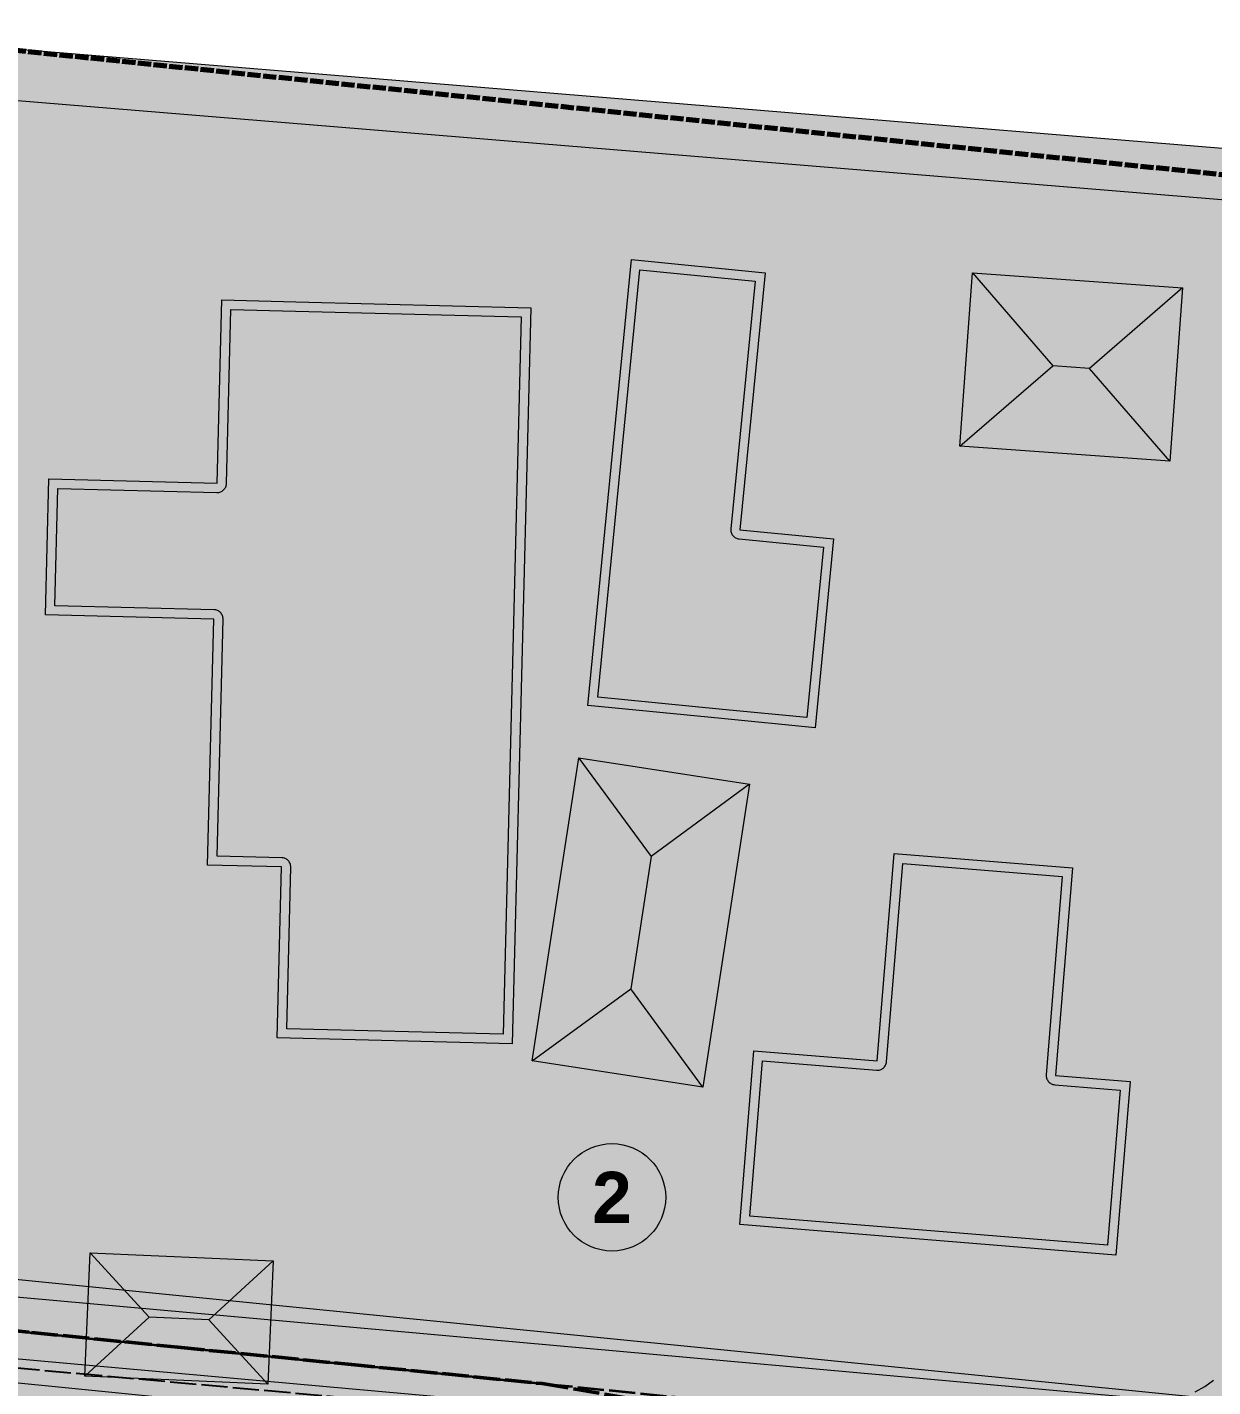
# Model space of a CAD drawing. Header units: metres. Extents: x 305909 to 307171, y 9156037 to 9156671.
# Drawn here: x 306901.7 to 306959.1, y 9156396.3 to 9156462.2 of the extents above; entities that cross this region are included whole.
import ezdxf
from ezdxf.enums import TextEntityAlignment as Align

# ---------------------------------------------------------------- set-up
doc = ezdxf.new("R2010")
doc.units = ezdxf.units.M
doc.linetypes.add('DASHED', pattern=[1.524, 1.27, -0.254])
doc.linetypes.add('DASHED2', pattern=[0.762, 0.635, -0.127])
for name, color, linetype, lineweight, true_color in [('B-BANGUNAN_CAMPURAN', 7, 'Continuous', 13, 0xe2a0be), ('B-BATAS_HPL_INDIKATIF', 7, 'DASHED', 25, 0x781414), ('B-BAYANGAN', 7, 'Continuous', 0, 0x76786c), ('B-DELINEASI', 7, 'DASHED2', 70, 0xc800c8), ('D-JALUR_SERVIS', 7, 'Continuous', 13, 0xaaaacd), ('D-PASAR_BANGUNAN', 7, 'Continuous', 35, 0xb03a2e), ('J-PERKERASAN_JALAN', 7, 'Continuous', 9, 0x989896), ('S-PANAH_BARANG', 7, 'DASHED', 35, 0x6e2896), ('T-JALUR_DISTRIBUSI_BARANG', 7, 'DASHED', 50, 0x7832aa), ('T-NOMOR_ELEMEN', 7, 'Continuous', 18, 0x141414), ('Z-C', 7, 'Continuous', 0, 0xf6e2ee), ('Z-K', 7, 'Continuous', 0, 0xf7dede), ('Z-K-PI', 7, 'Continuous', 0, 0xf0cdc8), ('Z-R', 7, 'Continuous', 0, 0xfaf4e6)]:
    doc.layers.add(name, color=color, linetype=linetype, lineweight=lineweight, true_color=true_color)
doc.styles.add('ARIALB', font='arialbd.ttf')

msp = doc.modelspace()

# ---------------------------------------------------------------- hatches: boundary and pattern name
at = {"layer": 'B-BANGUNAN_CAMPURAN', "true_color": 0xb26e8c}
h = msp.add_hatch(color=233, dxfattribs=at)
h.dxf.hatch_style = 1
h.paths.add_polyline_path([(306940.726, 9156437.377), (306939.83, 9156428.231), (306935.299, 9156428.675), (306928.825, 9156429.31), (306930.942, 9156450.9), (306937.416, 9156450.265), (306936.196, 9156437.822), (306940.726, 9156437.377)])
at = {"layer": 'B-BANGUNAN_CAMPURAN', "true_color": 0xc77b9c}
h = msp.add_hatch(color=233, dxfattribs=at)
h.dxf.hatch_style = 1
h.paths.add_polyline_path([(306951.341, 9156445.763), (306946.84, 9156441.874), (306947.452, 9156450.265), (306951.341, 9156445.763)])
at = {"layer": 'B-BANGUNAN_CAMPURAN', "true_color": 0xc4799a}
h = msp.add_hatch(color=233, dxfattribs=at)
h.dxf.hatch_style = 1
h.paths.add_polyline_path([(306953.11, 9156445.634), (306951.341, 9156445.763), (306947.452, 9156450.265), (306947.452, 9156450.265), (306957.611, 9156449.524), (306953.11, 9156445.634)])
at = {"layer": 'B-BANGUNAN_CAMPURAN', "true_color": 0x9c607b}
h = msp.add_hatch(color=235, dxfattribs=at)
h.dxf.hatch_style = 1
h.paths.add_polyline_path([(306953.11, 9156445.634), (306957.611, 9156449.524), (306957.612, 9156449.524), (306957, 9156441.133), (306953.11, 9156445.634)])
at = {"layer": 'B-BANGUNAN_CAMPURAN', "true_color": 0xb26e8c}
h = msp.add_hatch(color=233, dxfattribs=at)
h.dxf.hatch_style = 1
h.paths.add_polyline_path([(306926.073, 9156448.571), (306925.171, 9156412.935), (306913.797, 9156413.223), (306914.006, 9156421.494), (306910.429, 9156421.585), (306910.73, 9156433.498), (306902.582, 9156433.704), (306902.749, 9156440.277), (306910.897, 9156440.071), (306911.122, 9156448.95), (306914.699, 9156448.86), (306926.073, 9156448.571)])
at = {"layer": 'B-BANGUNAN_CAMPURAN', "true_color": 0x9f627d}
h = msp.add_hatch(color=225, dxfattribs=at)
h.dxf.hatch_style = 1
h.paths.add_polyline_path([(306946.84, 9156441.874), (306946.84, 9156441.874), (306951.341, 9156445.763), (306953.11, 9156445.634), (306957, 9156441.133), (306946.84, 9156441.874)])
at = {"layer": 'B-BANGUNAN_CAMPURAN', "true_color": 0xc87c9e}
h = msp.add_hatch(color=233, dxfattribs=at)
h.dxf.hatch_style = 1
h.paths.add_polyline_path([(306931.894, 9156422.007), (306930.908, 9156415.597), (306926.145, 9156412.105), (306928.402, 9156426.769), (306931.894, 9156422.007)])
at = {"layer": 'B-BANGUNAN_CAMPURAN', "true_color": 0xc27899}
h = msp.add_hatch(color=233, dxfattribs=at)
h.dxf.hatch_style = 1
h.paths.add_polyline_path([(306931.894, 9156422.007), (306928.402, 9156426.769), (306928.402, 9156426.77), (306936.656, 9156425.5), (306931.894, 9156422.007)])
at = {"layer": 'B-BANGUNAN_CAMPURAN', "true_color": 0x9b5f79}
h = msp.add_hatch(color=235, dxfattribs=at)
h.dxf.hatch_style = 1
h.paths.add_polyline_path([(306934.4, 9156410.835), (306934.4, 9156410.835), (306930.908, 9156415.597), (306931.894, 9156422.007), (306936.656, 9156425.5), (306934.4, 9156410.835)])
at = {"layer": 'B-BANGUNAN_CAMPURAN', "true_color": 0xb26e8c}
h = msp.add_hatch(color=233, dxfattribs=at)
h.dxf.hatch_style = 1
h.paths.add_polyline_path([(306952.281, 9156421.447), (306951.463, 9156411.4), (306955.072, 9156411.106), (306954.387, 9156402.695), (306936.184, 9156404.177), (306936.868, 9156412.588), (306942.842, 9156412.102), (306943.659, 9156422.149), (306952.281, 9156421.447)])
at = {"layer": 'B-BANGUNAN_CAMPURAN', "true_color": 0xa1637e}
h = msp.add_hatch(color=225, dxfattribs=at)
h.dxf.hatch_style = 1
h.paths.add_polyline_path([(306930.908, 9156415.597), (306934.4, 9156410.835), (306926.145, 9156412.105), (306930.908, 9156415.597)])
at = {"layer": 'B-BAYANGAN', "true_color": 0x76786c}
h = msp.add_hatch(color=8, dxfattribs=at)
h.dxf.hatch_style = 1
h.paths.add_polyline_path([(306941.626, 9156436.477), (306940.73, 9156427.331), (306936.199, 9156427.775), (306929.725, 9156428.41), (306931.842, 9156450), (306938.316, 9156449.365), (306937.096, 9156436.922), (306941.626, 9156436.477)])
h = msp.add_hatch(color=8, dxfattribs=at)
h.dxf.hatch_style = 1
h.paths.add_polyline_path([(306958.512, 9156448.624), (306957.9, 9156440.233), (306947.74, 9156440.974), (306948.352, 9156449.365), (306958.512, 9156448.624)])
h = msp.add_hatch(color=8, dxfattribs=at)
h.dxf.hatch_style = 1
h.paths.add_polyline_path([(306926.973, 9156447.671), (306926.071, 9156412.035), (306914.697, 9156412.323), (306914.906, 9156420.594), (306911.329, 9156420.685), (306911.63, 9156432.598), (306903.482, 9156432.804), (306903.649, 9156439.377), (306911.797, 9156439.171), (306912.022, 9156448.05), (306915.599, 9156447.959), (306926.973, 9156447.671)])
h = msp.add_hatch(color=8, dxfattribs=at)
h.dxf.hatch_style = 1
h.paths.add_polyline_path([(306937.557, 9156424.6), (306935.301, 9156409.935), (306927.045, 9156411.205), (306929.302, 9156425.87), (306937.557, 9156424.6)])
h = msp.add_hatch(color=8, dxfattribs=at)
h.dxf.hatch_style = 1
h.paths.add_polyline_path([(306953.181, 9156420.547), (306952.363, 9156410.5), (306955.972, 9156410.206), (306955.287, 9156401.795), (306937.084, 9156403.277), (306937.768, 9156411.688), (306943.742, 9156411.202), (306944.559, 9156421.249), (306953.181, 9156420.547)])
h = msp.add_hatch(color=8, dxfattribs=at)
h.dxf.hatch_style = 1
h.paths.add_polyline_path([(306915.555, 9156400.476), (306915.296, 9156394.511), (306906.438, 9156394.896), (306906.697, 9156400.861), (306915.555, 9156400.476)])
at = {"layer": 'D-JALUR_SERVIS', "true_color": 0x808096}
h = msp.add_hatch(color=252, dxfattribs=at)
h.dxf.hatch_style = 1
h.paths.add_polyline_path([(306962.121, 9156395.451), (306960.098, 9156356.798), (306958.701, 9156309.69), (306959.699, 9156263.054), (306954.701, 9156262.946), (306953.699, 9156309.71), (306955.102, 9156357.002), (306956.879, 9156390.949), (306884.12, 9156398.212), (306884.616, 9156403.188), (306962.121, 9156395.451)])
at = {"layer": 'D-PASAR_BANGUNAN', "true_color": 0xa72c2e}
h = msp.add_hatch(color=15, dxfattribs=at)
h.dxf.hatch_style = 1
h.paths.add_polyline_path([(306904.747, 9156402.811), (306904.747, 9156402.811), (306907.6, 9156399.699), (306904.488, 9156396.846), (306904.747, 9156402.811)])
at = {"layer": 'D-PASAR_BANGUNAN', "true_color": 0xa62c2e}
h = msp.add_hatch(color=15, dxfattribs=at)
h.dxf.hatch_style = 1
h.paths.add_polyline_path([(306910.493, 9156399.573), (306907.6, 9156399.699), (306904.747, 9156402.811), (306913.605, 9156402.426), (306910.493, 9156399.573)])
at = {"layer": 'D-PASAR_BANGUNAN', "true_color": 0x842325}
h = msp.add_hatch(color=246, dxfattribs=at)
h.dxf.hatch_style = 1
h.paths.add_polyline_path([(306910.493, 9156399.573), (306913.605, 9156402.426), (306913.346, 9156396.461), (306910.493, 9156399.573)])
at = {"layer": 'D-PASAR_BANGUNAN', "true_color": 0x852325}
h = msp.add_hatch(color=246, dxfattribs=at)
h.dxf.hatch_style = 1
h.paths.add_polyline_path([(306904.488, 9156396.846), (306907.6, 9156399.699), (306910.493, 9156399.573), (306913.346, 9156396.461), (306913.346, 9156396.461), (306904.488, 9156396.846)])
at = {"layer": 'J-PERKERASAN_JALAN', "true_color": 0x989896}
h = msp.add_hatch(color=252, dxfattribs=at)
h.dxf.hatch_style = 1
h.paths.add_polyline_path([(306891.357, 9156465.171), (306891.441, 9156464.675), (306891.587, 9156464.194), (306891.791, 9156463.735), (306892.052, 9156463.305), (306892.365, 9156462.912), (306892.724, 9156462.56), (306893.125, 9156462.257), (306893.561, 9156462.006), (306894.025, 9156461.812), (306894.509, 9156461.677), (306895.006, 9156461.605), (306967.188, 9156455.661), (306967.204, 9156455.66), (306967.245, 9156455.656), (306982.13, 9156454.075), (306982.13, 9156451.561), (306972.509, 9156452.583), (306971.982, 9156452.604), (306971.456, 9156452.555), (306970.941, 9156452.438), (306970.446, 9156452.253), (306969.98, 9156452.005), (306969.551, 9156451.698), (306969.165, 9156451.337), (306968.831, 9156450.929), (306968.553, 9156450.48), (306968.337, 9156449.998), (306968.186, 9156449.492), (306968.103, 9156448.971), (306963.022, 9156393.624), (306959.985, 9156362.593), (306959.969, 9156362.05), (306960.027, 9156361.511), (306960.157, 9156360.984), (306960.357, 9156360.48), (306960.623, 9156360.007), (306960.951, 9156359.575), (306961.334, 9156359.191), (306961.766, 9156358.863), (306962.238, 9156358.596), (306962.743, 9156358.395), (306963.269, 9156358.264), (306963.809, 9156358.206), (306982.13, 9156357.483), (306982.13, 9156354.48), (306963.376, 9156355.221), (306962.852, 9156355.207), (306962.334, 9156355.125), (306961.832, 9156354.976), (306961.353, 9156354.763), (306960.907, 9156354.489), (306960.5, 9156354.158), (306960.139, 9156353.778), (306959.832, 9156353.353), (306959.583, 9156352.892), (306959.396, 9156352.403), (306959.274, 9156351.893), (306959.221, 9156351.371), (306957.692, 9156309.888), (306957.693, 9156309.572), (306959.72, 9156261.682), (306959.722, 9156261.579), (306959.711, 9156261.4), (306959.686, 9156261.249), (306959.646, 9156261.101), (306959.59, 9156260.957), (306959.521, 9156260.821), (306959.423, 9156260.67), (306959.361, 9156260.588), (306958.764, 9156259.844), (306958.704, 9156259.772), (306958.589, 9156259.654), (306958.482, 9156259.563), (306958.367, 9156259.482), (306958.224, 9156259.4), (306958.139, 9156259.359), (306957.214, 9156258.942), (306957.123, 9156258.903), (306956.96, 9156258.848), (306956.816, 9156258.815), (306956.645, 9156258.793), (306956.547, 9156258.788), (306936.769, 9156258.192), (306936.241, 9156258.141), (306935.724, 9156258.021), (306935.228, 9156257.833), (306934.762, 9156257.581), (306934.332, 9156257.27), (306933.948, 9156256.904), (306933.615, 9156256.491), (306933.34, 9156256.038), (306933.127, 9156255.552), (306932.98, 9156255.042), (306932.902, 9156254.517), (306932.895, 9156253.987), (306935.223, 9156209.039), (306935.28, 9156208.538), (306935.401, 9156208.048), (306935.582, 9156207.577), (306935.821, 9156207.133), (306936.114, 9156206.722), (306936.456, 9156206.352), (306936.843, 9156206.027), (306937.267, 9156205.754), (306937.722, 9156205.536), (306938.2, 9156205.378), (306938.696, 9156205.28), (306939.199, 9156205.246), (306939.702, 9156205.276), (306954.991, 9156207.144), (306955.014, 9156207.147), (306967.829, 9156208.52), (306967.926, 9156208.532), (306974.742, 9156209.432), (306974.807, 9156209.439), (306974.84, 9156209.443), (306974.905, 9156209.448), (306981.977, 9156209.916), (306982.02, 9156209.918), (306982.042, 9156209.919), (306982.086, 9156209.92), (306982.13, 9156209.921), (306982.13, 9156206.918), (306982.077, 9156206.916), (306975.249, 9156206.464), (306974.99, 9156206.438), (306968.264, 9156205.551), (306968.247, 9156205.548), (306968.198, 9156205.543), (306955.384, 9156204.17), (306955.325, 9156204.163), (306934.269, 9156201.589), (306934.186, 9156201.578), (306908.978, 9156197.961), (306908.909, 9156197.952), (306908.874, 9156197.948), (306908.805, 9156197.942), (306880.128, 9156195.848), (306879.615, 9156195.777), (306879.115, 9156195.64), (306878.637, 9156195.44), (306878.189, 9156195.179), (306877.778, 9156194.863), (306877.412, 9156194.496), (306877.096, 9156194.084), (306876.836, 9156193.636), (306876.636, 9156193.157), (306876.5, 9156192.657), (306876.43, 9156192.144), (306876.753, 9156196.674), (306876.76, 9156196.862), (306876.813, 9156202.951), (306876.841, 9156202.444), (306876.933, 9156201.944), (306877.087, 9156201.461), (306877.302, 9156201), (306877.573, 9156200.57), (306877.897, 9156200.179), (306878.268, 9156199.831), (306878.679, 9156199.534), (306879.125, 9156199.29), (306879.599, 9156199.106), (306880.092, 9156198.983), (306880.596, 9156198.923), (306881.104, 9156198.928), (306908.43, 9156200.923), (306908.707, 9156200.952), (306928.846, 9156203.843), (306929.371, 9156203.955), (306929.878, 9156204.136), (306930.355, 9156204.384), (306930.795, 9156204.694), (306931.189, 9156205.059), (306931.53, 9156205.475), (306931.813, 9156205.932), (306932.032, 9156206.423), (306932.183, 9156206.94), (306932.264, 9156207.471), (306932.272, 9156208.009), (306929.733, 9156257.037), (306929.73, 9156257.14), (306929.739, 9156257.319), (306929.763, 9156257.471), (306929.802, 9156257.619), (306929.855, 9156257.763), (306929.924, 9156257.901), (306930.02, 9156258.052), (306930.081, 9156258.134), (306931.555, 9156260.007), (306931.619, 9156260.084), (306931.74, 9156260.21), (306931.854, 9156260.307), (306931.977, 9156260.392), (306932.108, 9156260.464), (306932.246, 9156260.523), (306932.412, 9156260.575), (306932.509, 9156260.598), (306934.976, 9156261.109), (306935.061, 9156261.125), (306935.234, 9156261.145), (306935.321, 9156261.15), (306952.665, 9156261.672), (306953.19, 9156261.723), (306953.704, 9156261.842), (306954.197, 9156262.027), (306954.662, 9156262.276), (306955.09, 9156262.584), (306955.474, 9156262.946), (306955.807, 9156263.355), (306956.083, 9156263.804), (306956.298, 9156264.286), (306956.447, 9156264.791), (306956.529, 9156265.312), (306956.541, 9156265.839), (306954.688, 9156309.623), (306954.686, 9156309.702), (306954.686, 9156309.741), (306954.688, 9156309.821), (306956.425, 9156356.962), (306956.428, 9156357.023), (306956.43, 9156357.053), (306956.435, 9156357.114), (306959.495, 9156388.378), (306959.511, 9156388.904), (306959.459, 9156389.427), (306959.338, 9156389.939), (306959.152, 9156390.43), (306958.902, 9156390.893), (306958.594, 9156391.319), (306958.233, 9156391.701), (306957.824, 9156392.033), (306957.376, 9156392.308), (306956.896, 9156392.521), (306956.391, 9156392.67), (306955.872, 9156392.752), (306888.338, 9156398.823), (306887.806, 9156398.835), (306887.278, 9156398.777), (306886.762, 9156398.649), (306886.268, 9156398.454), (306885.804, 9156398.196), (306885.378, 9156397.878), (306884.998, 9156397.506), (306884.671, 9156397.087), (306884.402, 9156396.629), (306884.197, 9156396.139), (306884.058, 9156395.626), (306883.988, 9156395.099), (306884.352, 9156400.688), (306884.99, 9156406.251), (306884.965, 9156405.72), (306885.01, 9156405.19), (306885.125, 9156404.672), (306885.308, 9156404.173), (306885.555, 9156403.702), (306885.862, 9156403.269), (306886.224, 9156402.88), (306886.635, 9156402.543), (306887.087, 9156402.263), (306887.571, 9156402.045), (306888.081, 9156401.894), (306888.606, 9156401.811), (306956.194, 9156395.735), (306956.717, 9156395.722), (306957.236, 9156395.778), (306957.744, 9156395.9), (306958.232, 9156396.088), (306958.691, 9156396.338), (306959.113, 9156396.646), (306959.492, 9156397.006), (306959.821, 9156397.412), (306960.093, 9156397.858), (306960.306, 9156398.336), (306960.454, 9156398.837), (306960.536, 9156399.353), (306965.118, 9156449.272), (306965.132, 9156449.798), (306965.076, 9156450.322), (306964.952, 9156450.833), (306964.762, 9156451.324), (306964.509, 9156451.786), (306964.198, 9156452.21), (306963.834, 9156452.59), (306963.423, 9156452.919), (306962.972, 9156453.191), (306962.49, 9156453.401), (306961.984, 9156453.547), (306961.463, 9156453.624), (306894.947, 9156459.101), (306894.435, 9156459.11), (306893.925, 9156459.054), (306893.427, 9156458.933), (306892.949, 9156458.749), (306892.498, 9156458.506), (306892.081, 9156458.207), (306891.707, 9156457.857), (306891.38, 9156457.462), (306891.106, 9156457.028), (306890.891, 9156456.563), (306890.736, 9156456.075), (306890.645, 9156455.57), (306891.218, 9156460.566), (306891.237, 9156460.847), (306891.335, 9156465.673), (306891.357, 9156465.171)])
at = {"layer": 'S-PANAH_BARANG', "true_color": 0x6e2896}
h = msp.add_hatch(color=207, dxfattribs=at)
h.dxf.hatch_style = 1
h.paths.add_polyline_path([(306924.17, 9156396.727), (306921.675, 9156395.891), (306921.889, 9156398.04)])
at = {"layer": 'T-NOMOR_ELEMEN', "true_color": 0xffffff}
h = msp.add_hatch(color=7, dxfattribs=at)
h.dxf.hatch_style = 1
edge = h.paths.add_edge_path()
edge.add_arc((306930, 9156405.5), 2.6, 0, 360)
at = {"layer": 'Z-C', "true_color": 0xe9e0e2}
h = msp.add_hatch(color=254, dxfattribs=at)
h.dxf.hatch_style = 1
h.paths.add_polyline_path([(307039.942, 9156381.48), (307002.075, 9156391.758), (306965.89, 9156394.96), (306919.295, 9156400.093), (306872.7, 9156405.226), (306875.5, 9156452.988), (306875.502, 9156453.026), (306875.789, 9156457.914), (306875.896, 9156459.735), (306889.216, 9156453.568), (306991.356, 9156445.145), (307011.054, 9156442.288), (307044.162, 9156437.075), (307042.44, 9156415.107), (307040.22, 9156386.794), (307039.942, 9156381.48)])
at = {"layer": 'Z-K', "true_color": 0xe4dfd4}
h = msp.add_hatch(color=254, dxfattribs=at)
h.dxf.hatch_style = 1
h.paths.add_polyline_path([(306887.368, 9156398.5), (306879.779, 9156199.5), (306885.597, 9156199.802), (306885.503, 9156198.46), (306873.691, 9156198.076), (306871.946, 9156198.019), (306860.748, 9156203.081), (306860.765, 9156203.358), (306859.221, 9156180.762), (306859.07, 9156178.557), (306858.791, 9156174.416), (306856.602, 9156141.935), (306856.574, 9156141.929), (306843.973, 9156139.654), (306841.656, 9156139.39), (306832.652, 9156160.25), (306794.325, 9156155.537), (306785.065, 9156153.865), (306754.667, 9156148.377), (306780.828, 9156466.643), (306812.815, 9156460.602), (306875.789, 9156457.914), (306875.502, 9156453.026), (306875.5, 9156452.988), (306872.7, 9156405.226), (306919.295, 9156400.093), (306965.89, 9156394.96), (306958.222, 9156259.5), (306956, 9156259.5), (306955.951, 9156259.498), (306955.902, 9156259.49), (306955.855, 9156259.478), (306955.809, 9156259.462), (306955.764, 9156259.441), (306955.722, 9156259.416), (306955.683, 9156259.387), (306955.668, 9156259.373), (306932.214, 9156261.124), (306956.8, 9156262.5), (306955.5, 9156309.7), (306959, 9156392), (306887.368, 9156398.5)])
at = {"layer": 'Z-K-PI', "true_color": 0xe4dfd4}
h = msp.add_hatch(color=254, dxfattribs=at)
h.dxf.hatch_style = 1
h.paths.add_polyline_path([(306885.597, 9156199.802), (306879.779, 9156199.5), (306887.368, 9156398.5), (306959, 9156392), (306955.5, 9156309.7), (306956.8, 9156262.5), (306932.214, 9156261.124), (306926.472, 9156261.553), (306924.753, 9156222), (306881.5, 9156222), (306881.5, 9156205), (306885.961, 9156205), (306885.597, 9156199.802)])
at = {"layer": 'Z-R', "true_color": 0xe2eacc}
h = msp.add_hatch(color=254, dxfattribs=at)
h.dxf.hatch_style = 1
h.paths.add_polyline_path([(306927.873, 9156458.283), (307002.836, 9156450.56), (307002.836, 9156450.56), (307044.691, 9156443.813), (307044.162, 9156437.075), (307011.054, 9156442.288), (306991.356, 9156445.145), (306889.216, 9156453.568), (306875.896, 9156459.735), (306875.789, 9156457.914), (306812.815, 9156460.602), (306780.828, 9156466.643), (306781.809, 9156471.972), (306884.852, 9156462.665), (306888.869, 9156462.302), (306927.873, 9156458.283)])

# ---------------------------------------------------------------- linework, layer by layer
at = {"layer": 'B-BANGUNAN_CAMPURAN', "color": 247, "lineweight": 9, "true_color": 0x613c4d}
for p, q in [((306947.452, 9156450.265), (306951.341, 9156445.763)), ((306957.611, 9156449.524), (306953.11, 9156445.634)), ((306946.84, 9156441.874), (306951.341, 9156445.763)), ((306953.11, 9156445.634), (306951.341, 9156445.763)), ((306957, 9156441.133), (306953.11, 9156445.634)), ((306928.402, 9156426.769), (306931.894, 9156422.007)), ((306936.656, 9156425.5), (306931.894, 9156422.007)), ((306931.894, 9156422.007), (306930.908, 9156415.597)), ((306926.145, 9156412.105), (306930.908, 9156415.597)), ((306934.4, 9156410.835), (306930.908, 9156415.597))]:
    msp.add_line(p, q, dxfattribs=at)
at = {"layer": 'B-BANGUNAN_CAMPURAN', "color": 247, "lineweight": 13, "true_color": 0x613c4d}
for points in [[(306940.726, 9156437.377), (306939.83, 9156428.231), (306935.299, 9156428.675), (306928.825, 9156429.31), (306930.942, 9156450.9), (306937.416, 9156450.265), (306936.196, 9156437.822), (306940.726, 9156437.377)], [(306957.612, 9156449.524), (306957, 9156441.133), (306946.84, 9156441.874), (306947.452, 9156450.265), (306957.612, 9156449.524)], [(306926.073, 9156448.571), (306925.171, 9156412.935), (306913.797, 9156413.223), (306914.006, 9156421.494), (306910.429, 9156421.585), (306910.73, 9156433.498), (306902.582, 9156433.704), (306902.749, 9156440.277), (306910.897, 9156440.071), (306911.122, 9156448.95), (306914.699, 9156448.86), (306926.073, 9156448.571)], [(306936.657, 9156425.5), (306934.401, 9156410.835), (306926.145, 9156412.105), (306928.402, 9156426.77), (306936.657, 9156425.5)], [(306952.281, 9156421.447), (306951.463, 9156411.4), (306955.072, 9156411.106), (306954.387, 9156402.695), (306936.184, 9156404.177), (306936.868, 9156412.588), (306942.842, 9156412.102), (306943.659, 9156422.149), (306952.281, 9156421.447)]]:
    msp.add_lwpolyline(points, close=True, dxfattribs=at)
at = {"layer": 'B-BANGUNAN_CAMPURAN', "color": 233, "lineweight": 9, "true_color": 0xd281a5}
for points in [[(306940.235, 9156436.974), (306939.426, 9156428.723), (306935.343, 9156429.123), (306929.317, 9156429.714), (306931.346, 9156450.408), (306936.924, 9156449.861), (306935.748, 9156437.866), (306935.746, 9156437.821), (306935.748, 9156437.777), (306935.755, 9156437.734), (306935.766, 9156437.691), (306935.78, 9156437.649), (306935.799, 9156437.609), (306935.822, 9156437.571), (306935.848, 9156437.536), (306935.878, 9156437.503), (306935.911, 9156437.474), (306935.946, 9156437.447), (306935.984, 9156437.425), (306936.024, 9156437.406), (306936.066, 9156437.391), (306936.109, 9156437.38), (306936.152, 9156437.374), (306940.235, 9156436.974)], [(306925.612, 9156448.133), (306924.733, 9156413.396), (306914.258, 9156413.662), (306914.456, 9156421.483), (306914.455, 9156421.527), (306914.449, 9156421.571), (306914.44, 9156421.614), (306914.426, 9156421.656), (306914.408, 9156421.696), (306914.386, 9156421.735), (306914.361, 9156421.771), (306914.332, 9156421.804), (306914.3, 9156421.835), (306914.265, 9156421.862), (306914.228, 9156421.886), (306914.189, 9156421.906), (306914.147, 9156421.921), (306914.105, 9156421.933), (306914.061, 9156421.941), (306914.017, 9156421.944), (306910.89, 9156422.023), (306911.18, 9156433.486), (306911.179, 9156433.53), (306911.174, 9156433.574), (306911.164, 9156433.617), (306911.15, 9156433.659), (306911.132, 9156433.7), (306911.111, 9156433.738), (306911.085, 9156433.774), (306911.056, 9156433.808), (306911.024, 9156433.838), (306910.99, 9156433.865), (306910.952, 9156433.889), (306910.913, 9156433.909), (306910.872, 9156433.925), (306910.829, 9156433.936), (306910.786, 9156433.944), (306910.742, 9156433.947), (306903.044, 9156434.142), (306903.187, 9156439.816), (306910.885, 9156439.621), (306910.929, 9156439.622), (306910.973, 9156439.628), (306911.016, 9156439.637), (306911.058, 9156439.651), (306911.099, 9156439.669), (306911.137, 9156439.691), (306911.173, 9156439.716), (306911.207, 9156439.745), (306911.237, 9156439.777), (306911.264, 9156439.812), (306911.288, 9156439.849), (306911.308, 9156439.888), (306911.324, 9156439.93), (306911.336, 9156439.972), (306911.343, 9156440.016), (306911.347, 9156440.06), (306911.56, 9156448.489), (306914.687, 9156448.41), (306925.612, 9156448.133)], [(306951.795, 9156421.035), (306951.014, 9156411.437), (306951.013, 9156411.393), (306951.016, 9156411.349), (306951.023, 9156411.305), (306951.034, 9156411.262), (306951.05, 9156411.221), (306951.07, 9156411.181), (306951.093, 9156411.144), (306951.12, 9156411.109), (306951.15, 9156411.077), (306951.183, 9156411.048), (306951.219, 9156411.022), (306951.257, 9156411), (306951.298, 9156410.982), (306951.339, 9156410.967), (306951.383, 9156410.957), (306951.426, 9156410.952), (306954.587, 9156410.694), (306953.975, 9156403.181), (306936.669, 9156404.589), (306937.28, 9156412.103), (306942.805, 9156411.653), (306942.849, 9156411.652), (306942.893, 9156411.655), (306942.937, 9156411.662), (306942.979, 9156411.674), (306943.021, 9156411.689), (306943.06, 9156411.709), (306943.098, 9156411.732), (306943.133, 9156411.759), (306943.165, 9156411.789), (306943.194, 9156411.822), (306943.22, 9156411.858), (306943.242, 9156411.897), (306943.26, 9156411.937), (306943.274, 9156411.979), (306943.284, 9156412.022), (306943.29, 9156412.065), (306944.071, 9156421.664), (306951.795, 9156421.035)]]:
    msp.add_lwpolyline(points, close=True, dxfattribs=at)
at = {"layer": 'B-BATAS_HPL_INDIKATIF'}
msp.add_lwpolyline([(306887.368, 9156398.5), (306959, 9156392), (306955.5, 9156309.7), (306956.8, 9156262.5), (306930, 9156261), (306931.5, 9156203.5), (306908.7, 9156201), (306879.779, 9156199.5), (306887.368, 9156398.5)], close=True, dxfattribs=at)
at = {"layer": 'B-DELINEASI'}
msp.add_lwpolyline([(306572.178, 9156510.306), (306677.166, 9156490.276), (306781.809, 9156471.972), (306888.869, 9156462.302), (307002.836, 9156450.56), (307044.811, 9156445.344), (307040.22, 9156386.794), (307034.792, 9156282.996), (307033.552, 9156256.861), (307033.552, 9156224.798), (307008.361, 9156221.849), (306994.202, 9156219.777), (306994.202, 9156214.251), (306986.259, 9156211.833), (306955.522, 9156207.689), (306947.234, 9156203.199), (306914.425, 9156199.401), (306871.946, 9156198.019), (306868.838, 9156144.144), (306843.973, 9156139.654), (306613.966, 9156113.407)], dxfattribs=at)
at = {"layer": 'D-JALUR_SERVIS', "color": 251, "lineweight": 9, "true_color": 0x606070}
msp.add_lwpolyline([(306962.121, 9156395.451), (306960.098, 9156356.798), (306958.701, 9156309.69), (306959.699, 9156263.054), (306954.701, 9156262.946), (306953.699, 9156309.71), (306955.102, 9156357.002), (306956.879, 9156390.949), (306884.12, 9156398.212), (306884.616, 9156403.188), (306962.121, 9156395.451)], close=True, dxfattribs=at)
at = {"layer": 'D-PASAR_BANGUNAN', "color": 19, "lineweight": 9, "true_color": 0x521617}
for p, q in [((306904.747, 9156402.811), (306907.6, 9156399.699)), ((306913.605, 9156402.426), (306910.493, 9156399.573)), ((306904.488, 9156396.846), (306907.6, 9156399.699)), ((306910.493, 9156399.573), (306907.6, 9156399.699)), ((306913.346, 9156396.461), (306910.493, 9156399.573))]:
    msp.add_line(p, q, dxfattribs=at)
at = {"layer": 'D-PASAR_BANGUNAN', "color": 19, "lineweight": 13, "true_color": 0x521617}
msp.add_lwpolyline([(306913.605, 9156402.426), (306913.346, 9156396.461), (306904.488, 9156396.846), (306904.747, 9156402.811), (306913.605, 9156402.426)], close=True, dxfattribs=at)
at = {"layer": 'J-PERKERASAN_JALAN', "color": 251, "lineweight": 13, "true_color": 0x6c6c6a}
for points in [[(306961.463, 9156453.624), (306894.947, 9156459.101), (306894.435, 9156459.11), (306893.925, 9156459.054), (306893.427, 9156458.933), (306892.949, 9156458.749), (306892.498, 9156458.506), (306892.081, 9156458.207), (306891.707, 9156457.857), (306891.38, 9156457.462), (306891.106, 9156457.028), (306890.891, 9156456.563), (306890.736, 9156456.075), (306890.645, 9156455.57), (306891.218, 9156460.566), (306891.237, 9156460.847), (306891.335, 9156465.673)], [(306893.125, 9156462.257), (306893.561, 9156462.006), (306894.025, 9156461.812), (306894.509, 9156461.677), (306895.006, 9156461.605), (306967.188, 9156455.661)], [(306883.988, 9156395.099), (306884.352, 9156400.688), (306884.99, 9156406.251), (306884.965, 9156405.72), (306885.01, 9156405.19), (306885.125, 9156404.672), (306885.308, 9156404.173), (306885.555, 9156403.702), (306885.862, 9156403.269), (306886.224, 9156402.88), (306886.635, 9156402.543), (306887.087, 9156402.263), (306887.571, 9156402.045), (306888.081, 9156401.894), (306888.606, 9156401.811), (306956.194, 9156395.735)], [(306955.872, 9156392.752), (306888.338, 9156398.823), (306887.806, 9156398.835), (306887.278, 9156398.777), (306886.762, 9156398.649), (306886.268, 9156398.454), (306885.804, 9156398.196), (306885.378, 9156397.878), (306884.998, 9156397.506), (306884.671, 9156397.087), (306884.402, 9156396.629), (306884.197, 9156396.139)], [(306958.232, 9156396.088), (306958.691, 9156396.338), (306959.113, 9156396.646)]]:
    msp.add_lwpolyline(points, dxfattribs=at)
at = {"layer": 'S-PANAH_BARANG'}
msp.add_lwpolyline([(306884.368, 9156400.7), (306959.5, 9156393.2), (306957.6, 9156356.9), (306956.2, 9156309.7), (306957.2, 9156268)], dxfattribs=at)
at = {"layer": 'T-JALUR_DISTRIBUSI_BARANG'}
msp.add_lwpolyline([(306895.967, 9156399.556), (306901.907, 9156398.956), (306908.997, 9156398.244), (306917.238, 9156397.419), (306926.63, 9156396.481), (306934.818, 9156395.094)], dxfattribs=at)
at = {"layer": 'T-NOMOR_ELEMEN'}
msp.add_circle((306930, 9156405.5), 2.6, dxfattribs=at)

# ---------------------------------------------------------------- texts
at = {"layer": 'T-NOMOR_ELEMEN', "style": 'ARIALB'}
msp.add_text('2', height=2.47, dxfattribs=at).set_placement((306930, 9156405.5), align=Align.MIDDLE_CENTER)

doc.saveas('drawing.dxf')
